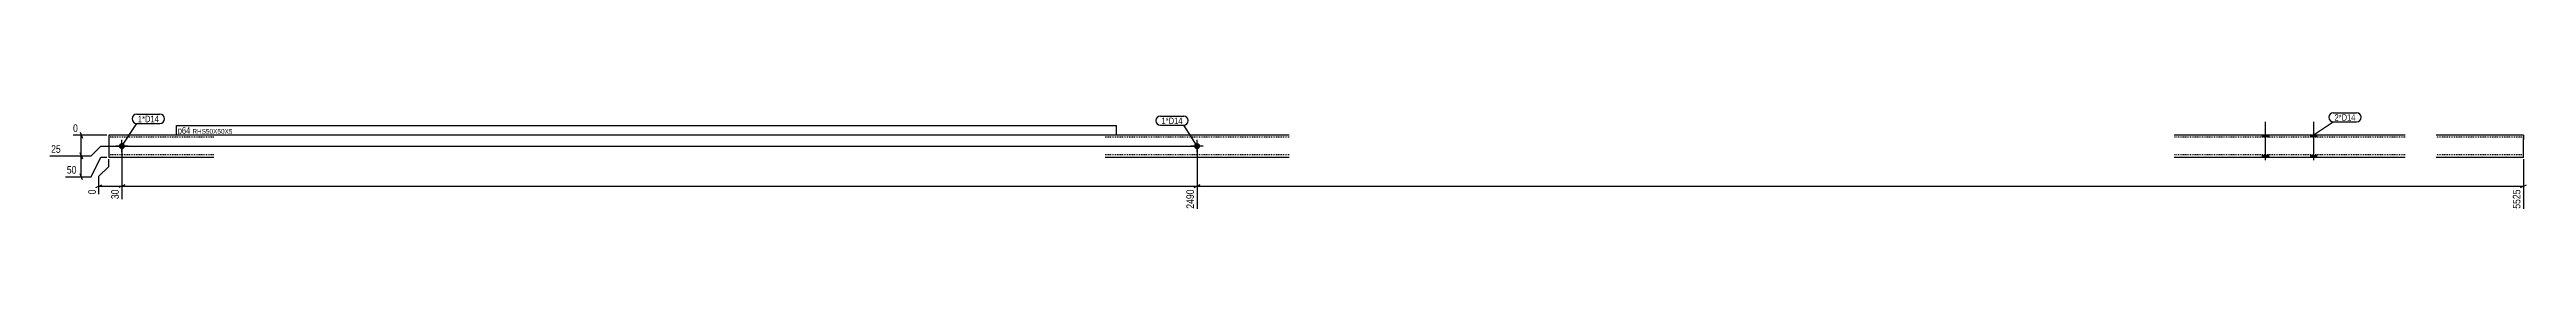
# Model space of a CAD drawing. Header units: millimetres. Extents: x 13 to 17739, y 10 to 233.
# Drawn here: x 13 to 5680, y 10 to 233 of the extents above; entities that cross this region are included whole.
import ezdxf

# ---------------------------------------------------------------- set-up
doc = ezdxf.new("R2010")
doc.units = ezdxf.units.MM
doc.linetypes.add('DXK_LINE_DOT2', pattern=[3.9198, 1.9599, -1.9599])
for name, color, linetype in [('MÅLSÆTNING', 7, 'Continuous'), ('STÅL', 7, 'Continuous'), ('TEKST', 7, 'Continuous')]:
    doc.layers.add(name, color=color, linetype=linetype)
doc.styles.add('Arial Narrow', font='ARIALN.TTF', dxfattribs={"height": 0.2})

msp = doc.modelspace()

# ---------------------------------------------------------------- hatches: boundary and pattern name
at = {"layer": 'STÅL', "linetype": 'Continuous'}
for points in [[(5076.7, 176.4), (5090.7, 176.4), (5090.7, 181.4), (5076.7, 181.4)], [(5186.7, 176.4), (5200.7, 176.4), (5200.7, 181.4), (5186.7, 181.4)], [(171.7, 156.4, -1), (185.7, 156.4, -1)], [(2631.7, 156.4, -1), (2645.7, 156.4, -1)], [(5076.7, 131.4), (5090.7, 131.4), (5090.7, 136.4), (5076.7, 136.4)], [(5186.7, 131.4), (5200.7, 131.4), (5200.7, 136.4), (5186.7, 136.4)]]:
    msp.add_hatch(color=3, dxfattribs=at).paths.add_polyline_path(points)

# ---------------------------------------------------------------- linework, layer by layer
at = {"layer": 'MÅLSÆTNING', "color": 7, "linetype": 'Continuous'}
for p, q in [((144.2, 181.4), (67, 181.4)), ((82.9, 188.2), (88.3, 174.7)), ((85.6, 133.9), (85.6, 181.4)), ((13.5, 133.9), (108.1, 133.9)), ((13.5, 133.9), (108.1, 133.9)), ((88.3, 127.2), (82.9, 140.7)), ((82.9, 140.7), (88.3, 127.2)), ((108.1, 133.9), (130.6, 156.4)), ((108.1, 133.9), (130.6, 156.4)), ((130.6, 156.4), (2634.2, 156.4)), ((130.6, 156.4), (2634.2, 156.4)), ((130.6, 131.4), (144.2, 131.4)), ((148.7, 110), (148.7, 126.9)), ((178.7, 151.9), (178.7, 35.4)), ((178.7, 151.9), (178.7, 35.4)), ((2638.7, 151.9), (2638.7, 13.5)), ((2638.7, 151.9), (2638.7, 13.5)), ((5673.7, 126.9), (5673.7, 13.5)), ((119.4, 62.3), (132.9, 67.7)), ((126.2, 87.5), (148.7, 110)), ((126.2, 46.4), (126.2, 87.5)), ((126.2, 65), (178.7, 65)), ((185.4, 67.7), (171.9, 62.3)), ((185.4, 67.7), (171.9, 62.3)), ((178.7, 65), (2638.7, 65)), ((2645.4, 67.7), (2631.9, 62.3)), ((2631.9, 62.3), (2645.4, 67.7)), ((2638.7, 65), (5673.7, 65)), ((5666.9, 62.3), (5680.4, 67.7))]:
    msp.add_line(p, q, dxfattribs=at)
at = {"layer": 'STÅL', "color": 2, "linetype": 'Continuous'}
for p, q in [((389, 181.4), (148.7, 181.4)), ((148.7, 181.4), (148.7, 132.2)), ((2849.1, 181.4), (2428.3, 181.4)), ((5402.7, 181.4), (4874.7, 181.4)), ((5673.7, 181.4), (5473.7, 181.4)), ((5673.7, 181.4), (5673.7, 180.7)), ((5673.7, 180.7), (5673.7, 171.4)), ((5673.7, 131.4), (5673.7, 171.4)), ((148.7, 132.2), (148.7, 131.4)), ((148.7, 131.4), (389, 131.4)), ((2428.3, 131.4), (2849.1, 131.4)), ((4874.7, 131.4), (5402.7, 131.4)), ((5473.7, 131.4), (5673.7, 131.4))]:
    msp.add_line(p, q, dxfattribs=at)
at = {"layer": 'STÅL', "color": 7, "linetype": 'DXK_LINE_DOT2'}
for p, q in [((389, 176.4), (148.7, 176.4)), ((2849.1, 176.4), (2428.3, 176.4)), ((5402.7, 176.4), (4874.7, 176.4)), ((5673.7, 176.4), (5473.7, 176.4)), ((5673.7, 181.4), (5673.7, 181.4)), ((5673.7, 171.4), (5673.7, 178.5)), ((148.7, 136.4), (148.7, 136.8)), ((389, 136.4), (148.7, 136.4)), ((2849.1, 136.4), (2428.3, 136.4)), ((5402.7, 136.4), (4874.7, 136.4)), ((5673.7, 136.4), (5473.7, 136.4)), ((5673.7, 136.4), (5673.7, 136.8))]:
    msp.add_line(p, q, dxfattribs=at)
at = {"layer": 'STÅL', "color": 3, "linetype": 'Continuous'}
for p, q in [((178.7, 142.4), (178.7, 170.4)), ((2638.7, 142.4), (2638.7, 170.4)), ((5076.7, 176.4), (5076.7, 181.4)), ((5083.7, 123.9), (5083.7, 211.4)), ((5090.7, 176.4), (5090.7, 181.4)), ((5186.7, 176.4), (5186.7, 181.4)), ((5193.7, 123.9), (5193.7, 211.4)), ((5200.7, 176.4), (5200.7, 181.4)), ((192.7, 156.4), (164.7, 156.4)), ((2652.7, 156.4), (2624.7, 156.4)), ((5076.7, 131.4), (5076.7, 136.4)), ((5090.7, 131.4), (5090.7, 136.4)), ((5186.7, 131.4), (5186.7, 136.4)), ((5200.7, 131.4), (5200.7, 136.4))]:
    msp.add_line(p, q, dxfattribs=at)

# ---------------------------------------------------------------- wipeouts: each hides what was drawn before it
at = {"color": 0}
for points in [[(5289.1, 214.1), (5289.1, 229.8), (5241.2, 229.8), (5241.2, 214.1)], [(263.2, 210.8), (263.2, 226.5), (215.3, 226.5), (215.3, 210.8)]]:
    msp.add_wipeout(points, dxfattribs=at).dxf.layer = 'TEKST'

# ---------------------------------------------------------------- next in the draw order: wipeouts: each hides what was drawn before it
at = {"color": 0, "linetype": 'Continuous'}
for points in [[(81.6, 185), (81.6, 210.2), (63.4, 210.2), (63.4, 185)], [(175.1, 61), (149.9, 61), (149.9, 31.8), (175.1, 31.8)], [(2635.1, 61), (2609.9, 61), (2609.9, 9.9), (2635.1, 9.9)], [(5670.1, 61), (5644.9, 61), (5644.9, 9.9), (5670.1, 9.9)]]:
    msp.add_wipeout(points, dxfattribs=at).dxf.layer = 'MÅLSÆTNING'
at = {"color": 0}
for points in [[(5289.1, 214.1), (5289.1, 229.8), (5241.2, 229.8), (5241.2, 214.1)], [(263.2, 210.8), (263.2, 226.5), (215.3, 226.5), (215.3, 210.8)], [(335.3, 184.6), (335.3, 200.3), (306.5, 200.3), (306.5, 184.6)], [(2605.4, 206.5), (2605.4, 222.3), (2557.5, 222.3), (2557.5, 206.5)]]:
    msp.add_wipeout(points, dxfattribs=at).dxf.layer = 'TEKST'

# ---------------------------------------------------------------- next in the draw order: linework, layer by layer
at = {"layer": 'TEKST', "color": 7, "linetype": 'Continuous'}
for p, q in [((212.6, 229.2), (265.9, 229.2)), ((5238.5, 232.5), (5291.8, 232.5)), ((178.7, 156.4), (212.6, 208.1)), ((212.6, 208.1), (265.9, 208.1)), ((5194.4, 183), (5238.5, 211.4)), ((5238.5, 211.4), (5291.8, 211.4))]:
    msp.add_line(p, q, dxfattribs=at)
for centre, start, end in [((212.6, 218.7), 90, 270), ((265.9, 218.7), 270, 90), ((5238.5, 222), 90, 270), ((5291.8, 222), 270, 90)]:
    msp.add_arc(centre, 10.6, start, end, dxfattribs=at)

# ---------------------------------------------------------------- next in the draw order: texts
at = {"layer": 'MÅLSÆTNING', "color": 3, "linetype": 'Continuous', "style": 'Arial Narrow'}
msp.add_text('0', height=17.2, dxfattribs=at).set_placement((67, 188.6))
for s, p in [('30', (171.5, 35.4)), ('2490', (2631.5, 13.5)), ('5525', (5666.5, 13.5))]:
    msp.add_text(s, height=17.18, rotation=90.0002, dxfattribs=at).set_placement(p)
at = {"layer": 'TEKST', "color": 3, "style": 'Arial Narrow'}
for s, p in [('2*D14', (5241.2, 214.1)), ('1*D14', (215.3, 210.8))]:
    msp.add_text(s, height=15.03, dxfattribs=at).set_placement(p)

# ---------------------------------------------------------------- next in the draw order: wipeouts: each hides what was drawn before it
at = {"color": 0, "linetype": 'Continuous'}
msp.add_wipeout([(122.6, 61), (97.4, 61), (97.4, 42.8), (122.6, 42.8)], dxfattribs=at).dxf.layer = 'MÅLSÆTNING'
at = {"color": 0}
for points in [[(335.3, 184.6), (335.3, 200.3), (306.5, 200.3), (306.5, 184.6)], [(2605.4, 206.5), (2605.4, 222.3), (2557.5, 222.3), (2557.5, 206.5)]]:
    msp.add_wipeout(points, dxfattribs=at).dxf.layer = 'TEKST'

# ---------------------------------------------------------------- next in the draw order: linework, layer by layer
at = {"layer": 'MÅLSÆTNING', "color": 7, "linetype": 'Continuous'}
for p, q in [((85.6, 86.4), (85.6, 133.9)), ((108.1, 86.4), (130.6, 131.4)), ((49.5, 86.4), (108.1, 86.4)), ((88.3, 79.7), (82.9, 93.2))]:
    msp.add_line(p, q, dxfattribs=at)
at = {"layer": 'TEKST', "color": 7, "linetype": 'Continuous'}
for p, q in [((303.8, 181.9), (303.8, 203)), ((2554.8, 225), (2608.1, 225)), ((2554.8, 203.8), (2608.1, 203.8)), ((2638.7, 156.4), (2608.1, 203.8))]:
    msp.add_line(p, q, dxfattribs=at)
for centre, start, end in [((2554.8, 214.4), 90, 270), ((2608.1, 214.4), 270, 90)]:
    msp.add_arc(centre, 10.6, start, end, dxfattribs=at)

# ---------------------------------------------------------------- next in the draw order: texts
at = {"layer": 'MÅLSÆTNING', "color": 3, "linetype": 'Continuous', "style": 'Arial Narrow'}
msp.add_text('0', height=17.2, rotation=90.0002, dxfattribs=at).set_placement((119, 46.4))
at = {"layer": 'TEKST', "color": 3, "style": 'Arial Narrow'}
msp.add_text('1*D14', height=15.03, dxfattribs=at).set_placement((2557.5, 206.5))

# ---------------------------------------------------------------- next in the draw order: wipeouts: each hides what was drawn before it
at = {"color": 0, "linetype": 'Continuous'}
msp.add_wipeout([(42.3, 137.5), (42.3, 162.7), (13.2, 162.7), (13.2, 137.5)], dxfattribs=at).dxf.layer = 'MÅLSÆTNING'
at = {"color": 0}
msp.add_wipeout([(2451.5, 184.6), (2451.5, 195.8), (340, 195.8), (340, 184.6)], dxfattribs=at).dxf.layer = 'TEKST'

# ---------------------------------------------------------------- next in the draw order: wipeouts: each hides what was drawn before it
at = {"color": 0, "linetype": 'Continuous'}
msp.add_wipeout([(78.3, 90), (78.3, 115.2), (49.2, 115.2), (49.2, 90)], dxfattribs=at).dxf.layer = 'MÅLSÆTNING'
at = {"color": 0}
msp.add_wipeout([(2451.5, 184.6), (2451.5, 195.8), (340, 195.8), (340, 184.6)], dxfattribs=at).dxf.layer = 'TEKST'

# ---------------------------------------------------------------- next in the draw order: linework, layer by layer
at = {"layer": 'TEKST', "color": 7, "linetype": 'Continuous'}
for p, q in [((303.8, 203), (2454.2, 203)), ((303.8, 181.9), (2454.2, 181.9)), ((2454.2, 181.9), (2454.2, 203))]:
    msp.add_line(p, q, dxfattribs=at)

# ---------------------------------------------------------------- next in the draw order: texts
at = {"layer": 'MÅLSÆTNING', "color": 3, "linetype": 'Continuous', "style": 'Arial Narrow'}
for s, p in [('25', (16.8, 141.1)), ('50', (52.8, 93.6))]:
    msp.add_text(s, height=17.18, dxfattribs=at).set_placement(p)
at = {"layer": 'TEKST', "color": 3, "style": 'Arial Narrow'}
for s, height, p in [('p64', 15.03, (306.5, 184.6)), ('RHS50X50X5', 10.74, (340, 184.6))]:
    msp.add_text(s, height=height, dxfattribs=at).set_placement(p)

doc.saveas('drawing.dxf')
